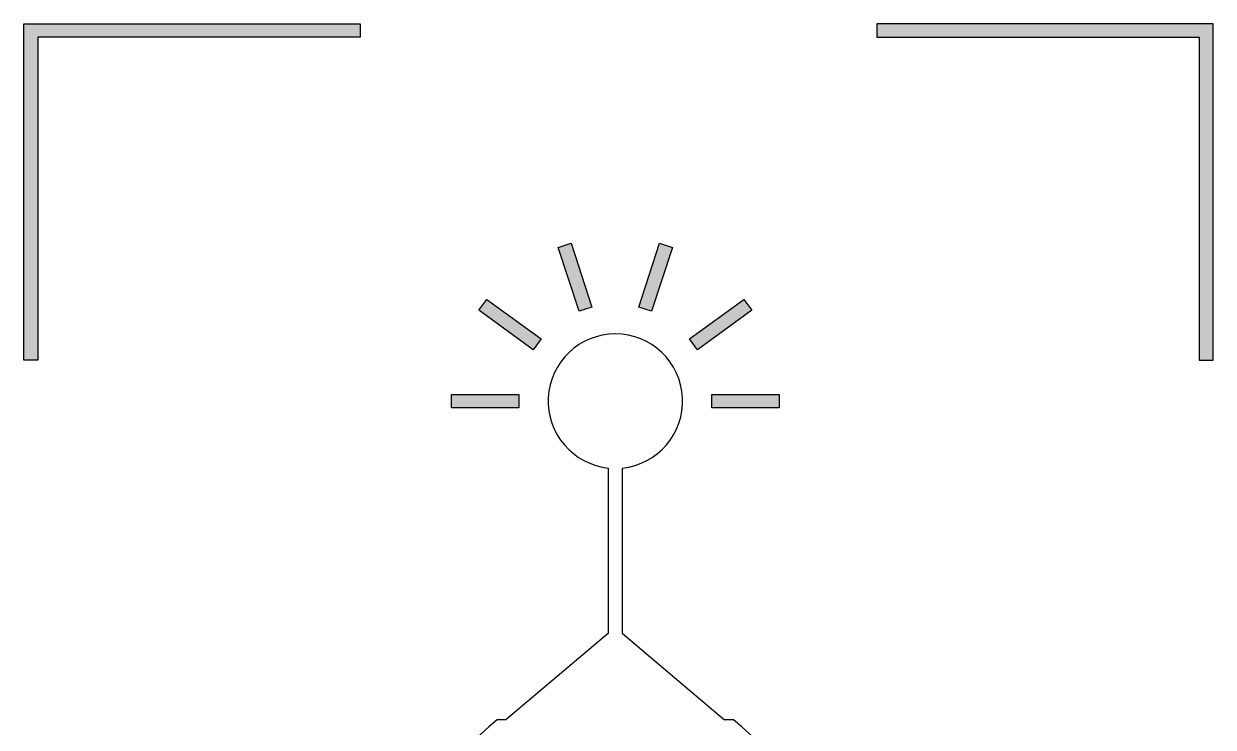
# Model space of a CAD drawing. Header units: millimetres. Extents: x -7034 to 79830, y 8588 to 102980.
# Drawn here: x 23110 to 49642, y 87289 to 102980 of the extents above; entities that cross this region are included whole.
import ezdxf

# ---------------------------------------------------------------- set-up
doc = ezdxf.new("R2010")
doc.units = ezdxf.units.MM
doc.layers.add('Layer-2', color=3, linetype='Continuous')

msp = doc.modelspace()

# ---------------------------------------------------------------- hatches: boundary and pattern name
at = {"layer": 'Layer-2'}
h = msp.add_hatch(color=256, dxfattribs=at)
h.dxf.hatch_style = 1
h.paths.add_polyline_path([(49326, 58702), (42142, 58702), (42142, 58402), (49642, 58402), (49642, 65902), (49326, 65902)])
h.paths.add_polyline_path([(35080, 60815), (37671, 60815), (36376, 63058)])
h.paths.add_polyline_path([(23110, 58402), (30610, 58402), (30610, 58702), (23425, 58702), (23425, 65902), (23110, 65902)])
h.paths.add_polyline_path([(38460, 67115), (39960, 67115), (39960, 67415), (38460, 67415)])
h.paths.add_polyline_path([(39174, 64995), (39350, 65238), (38137, 66120), (37961, 65877)])
h.paths.add_polyline_path([(37292, 63742), (37577, 63835), (37114, 65262), (36828, 65169)])
h.paths.add_polyline_path([(35033, 63835), (35318, 63742), (35781, 65169), (35496, 65262)])
h.paths.add_polyline_path([(33259, 65238), (33436, 64995), (34649, 65877), (34473, 66120)])
h.paths.add_polyline_path([(32649, 67115), (34149, 67115), (34149, 67415), (32649, 67415)])
h.paths.add_polyline_path([(38461, 94413), (39961, 94413), (39961, 94713), (38461, 94713)])
h.paths.add_polyline_path([(37961, 95951), (38138, 95708), (39351, 96590), (39175, 96833)])
h.paths.add_polyline_path([(36829, 96659), (37114, 96566), (37578, 97993), (37293, 98086)])
h.paths.add_polyline_path([(35497, 96566), (35782, 96659), (35319, 98086), (35033, 97993)])
h.paths.add_polyline_path([(34474, 95708), (34650, 95951), (33436, 96833), (33260, 96590)])
h.paths.add_polyline_path([(32650, 94413), (34150, 94413), (34150, 94713), (32650, 94713)])
h.paths.add_polyline_path([(23110, 95480), (23425, 95480), (23425, 102680), (30610, 102680), (30610, 102980), (23110, 102980)])
h.paths.add_polyline_path([(49326, 95480), (49642, 95480), (49642, 102980), (42142, 102980), (42142, 102680), (49326, 102680)])

# ---------------------------------------------------------------- linework, layer by layer
for p, q in [((23110, 95480), (23110, 102980)), ((23110, 102980), (30610, 102980)), ((30610, 102980), (30610, 102680)), ((49642, 102980), (42142, 102980)), ((42142, 102980), (42142, 102680)), ((49642, 95480), (49642, 102980)), ((30610, 102680), (23425, 102680)), ((23425, 102680), (23425, 95480)), ((42142, 102680), (49326, 102680)), ((49326, 102680), (49326, 95480)), ((35033, 97993), (35319, 98086)), ((35497, 96566), (35033, 97993)), ((35319, 98086), (35782, 96659)), ((36829, 96659), (37293, 98086)), ((37578, 97993), (37114, 96566)), ((37293, 98086), (37578, 97993)), ((33260, 96590), (33436, 96833)), ((34474, 95708), (33260, 96590)), ((33436, 96833), (34650, 95951)), ((35782, 96659), (35497, 96566)), ((37114, 96566), (36829, 96659)), ((37961, 95951), (39175, 96833)), ((39351, 96590), (38138, 95708)), ((39175, 96833), (39351, 96590)), ((34650, 95951), (34474, 95708)), ((38138, 95708), (37961, 95951)), ((23425, 95480), (23110, 95480)), ((49326, 95480), (49642, 95480)), ((32650, 94413), (32650, 94713)), ((32650, 94713), (34150, 94713)), ((34150, 94713), (34150, 94413)), ((38461, 94413), (38461, 94713)), ((38461, 94713), (39961, 94713)), ((39961, 94713), (39961, 94413)), ((34150, 94413), (32650, 94413)), ((39961, 94413), (38461, 94413)), ((36156, 89390), (36156, 93070)), ((36456, 93070), (36456, 89389)), ((36156, 89390), (33866, 87450)), ((36456, 89389), (38744, 87450)), ((33866, 87450), (33668, 87450)), ((38942, 87450), (38744, 87450))]:
    msp.add_line(p, q, dxfattribs=at)
for centre, radius, start, end in [((36306, 94563), 1500, 275.7392, 264.2608), ((39224, 80800), 8666, 129.879, 230.121), ((33386, 80800), 8666, 309.879, 50.121)]:
    msp.add_arc(centre, radius, start, end, dxfattribs=at)

doc.saveas('drawing.dxf')
